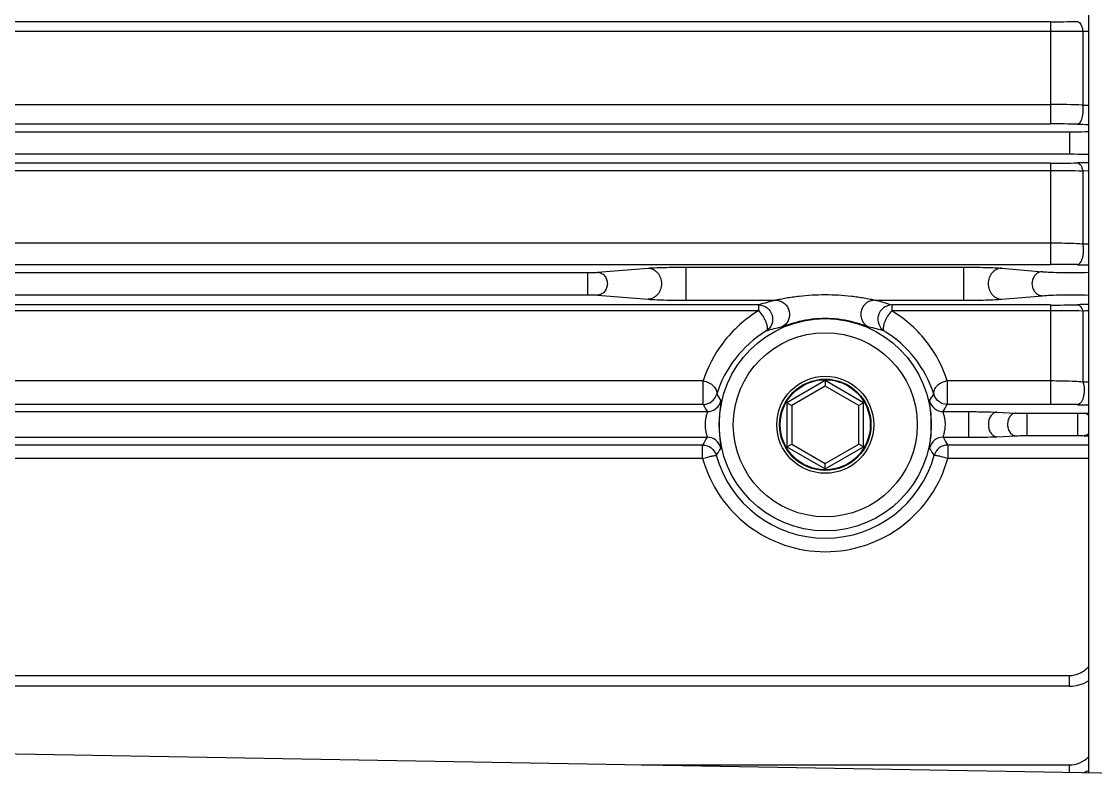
# Model space of a CAD drawing. Header units: millimetres. Extents: x -6 to 705, y -10 to 538.
# Drawn here: x 620.18 to 635.44, y 405.49 to 416.31 of the extents above; entities that cross this region are included whole.
import ezdxf

# ---------------------------------------------------------------- set-up
doc = ezdxf.new("R2010")
doc.units = ezdxf.units.MM
doc.layers.add('02___PRT_ALL_AXES', color=7, linetype='Continuous')

msp = doc.modelspace()

# ---------------------------------------------------------------- linework, layer by layer
at = {"color": 0, "linetype": 'Continuous', "lineweight": -3}
for p, q in [((634.797, 416.307), (608.397, 416.307)), ((634.797, 416.307), (634.797, 414.856)), ((634.797, 416.17), (608.397, 416.17)), ((635.336, 416.17), (635.258, 416.168)), ((635.258, 416.168), (635.258, 415.123)), ((608.397, 415.133), (634.797, 415.133)), ((635.258, 415.123), (635.336, 415.122)), ((608.397, 414.856), (634.797, 414.856)), ((608.128, 414.744), (635.065, 414.744)), ((635.065, 414.744), (635.065, 414.43)), ((608.128, 414.43), (635.065, 414.43)), ((634.797, 414.298), (608.397, 414.298)), ((634.797, 414.189), (608.397, 414.189)), ((634.797, 414.298), (634.797, 412.862)), ((635.336, 414.188), (635.258, 414.186)), ((635.258, 414.186), (635.258, 413.155)), ((608.397, 413.167), (634.797, 413.167)), ((635.258, 413.155), (635.336, 413.154)), ((608.397, 412.862), (634.797, 412.862)), ((628.361, 412.749), (629.079, 412.809)), ((629.617, 412.823), (629.617, 412.353)), ((629.617, 412.823), (633.561, 412.823)), ((633.561, 412.823), (633.561, 412.353)), ((634.104, 412.808), (634.683, 412.758)), ((614.973, 412.745), (628.22, 412.745)), ((628.22, 412.745), (628.22, 412.43)), ((614.973, 412.43), (628.22, 412.43)), ((628.361, 412.426), (629.079, 412.367)), ((629.617, 412.353), (630.894, 412.353)), ((632.299, 412.353), (633.561, 412.353)), ((634.104, 412.367), (634.683, 412.417)), ((630.651, 412.285), (612.542, 412.285)), ((630.651, 412.204), (612.542, 412.204)), ((630.651, 412.204), (630.651, 412.285)), ((632.542, 412.285), (632.542, 412.204)), ((634.797, 412.285), (632.542, 412.285)), ((634.797, 412.204), (632.542, 412.204)), ((634.797, 412.285), (634.797, 410.873)), ((635.258, 412.198), (635.258, 411.191)), ((629.862, 411.206), (613.331, 411.206)), ((629.862, 410.873), (629.862, 411.206)), ((631.597, 411.212), (631.053, 410.898)), ((631.597, 411.133), (631.121, 410.859)), ((631.597, 411.212), (631.597, 411.133)), ((632.14, 410.898), (631.597, 411.212)), ((632.072, 410.859), (631.597, 411.133)), ((633.331, 411.206), (633.331, 410.873)), ((634.797, 411.206), (633.331, 411.206)), ((635.336, 411.19), (635.258, 411.191)), ((629.862, 410.873), (613.331, 410.873)), ((631.053, 410.898), (631.053, 410.271)), ((631.053, 410.898), (631.121, 410.859)), ((631.121, 410.859), (631.121, 410.31)), ((632.14, 410.898), (632.072, 410.859)), ((632.072, 410.31), (632.072, 410.859)), ((632.14, 410.271), (632.14, 410.898)), ((634.797, 410.873), (633.331, 410.873)), ((613.272, 410.771), (629.921, 410.771)), ((633.272, 410.771), (633.631, 410.771)), ((633.631, 410.771), (633.631, 410.408)), ((634.037, 410.763), (634.301, 410.751)), ((634.462, 410.747), (634.462, 410.431)), ((634.462, 410.747), (635.181, 410.747)), ((635.181, 410.747), (635.181, 410.431)), ((635.274, 410.749), (635.337, 410.753)), ((613.275, 410.408), (629.918, 410.408)), ((633.275, 410.408), (633.631, 410.408)), ((634.037, 410.415), (634.301, 410.428)), ((634.462, 410.431), (635.181, 410.431)), ((635.274, 410.429), (635.337, 410.426)), ((629.855, 410.296), (613.338, 410.296)), ((629.855, 410.105), (629.855, 410.296)), ((631.053, 410.271), (631.121, 410.31)), ((631.053, 410.271), (631.597, 409.957)), ((631.121, 410.31), (631.597, 410.036)), ((631.597, 410.036), (632.072, 410.31)), ((631.597, 409.957), (632.14, 410.271)), ((632.14, 410.271), (632.072, 410.31)), ((633.338, 410.296), (633.338, 410.105)), ((635.337, 410.296), (633.338, 410.296)), ((629.855, 410.105), (613.338, 410.105)), ((631.597, 409.957), (631.597, 410.036)), ((635.337, 410.105), (633.338, 410.105)), ((608.128, 407.022), (635.065, 407.022)), ((635.065, 406.871), (635.065, 407.022)), ((635.065, 406.871), (608.128, 406.871)), ((605.098, 406.171), (644.121, 405.49)), ((628.98, 405.754), (635.065, 405.754)), ((635.065, 405.648), (635.065, 405.754)), ((635.272, 405.645), (635.337, 405.676))]:
    msp.add_line(p, q, dxfattribs=at)
msp.add_lwpolyline([(635.065, 406.871), (635.109, 406.873), (635.187, 406.886), (635.266, 406.912), (635.337, 406.948)], dxfattribs=at)
for radius in [1.507, 1.307, 0.689, 0.649, 0.64]:
    msp.add_circle((631.597, 410.584), radius, dxfattribs=at)
for centre, radius, start, end in [((634.806, 435.891), 19.584, 269.9716, 271.0969), ((634.803, 350.8), 65.37, 89.60093, 90.00547), ((634.799, 404.445), 10.688, 87.5388, 90.0138), ((634.799, 394.413), 20.443, 88.9284, 90.0065), ((636.58, 487.125), 72.286, 268.89135, 269.01444), ((634.806, 432.55), 18.251, 269.9699, 271.1774), ((636.583, 347.006), 67.311, 91.0608, 91.19297), ((634.806, 385.951), 28.239, 89.0818, 90.0183), ((634.799, 393.838), 19.024, 88.8485, 90.0069), ((636.571, 479.738), 66.895, 268.80914, 268.94212), ((631.631, 409.264), 3.176, 103.4228, 107.9741), ((631.55, 409.216), 3.225, 72.0858, 76.5752), ((634.806, 428.617), 16.333, 269.9671, 271.3164), ((634.807, 393.638), 18.566, 88.6077, 90.0322), ((636.568, 352.71), 59.595, 91.18406, 91.33331), ((636.539, 373.544), 38.676, 91.7815, 91.8973), ((631.605, 410.527), 1.627, 121.3858, 162.3888), ((631.615, 408.974), 3.064, 102.0465, 106.25), ((631.567, 408.94), 3.1, 73.7302, 77.8954), ((631.588, 410.527), 1.627, 17.609, 58.5937), ((629.862, 411.074), 0.2, 270.0489, 344.1839), ((632.818, 412.754), 3.263, 212.1229, 214.0838), ((630.376, 412.754), 3.262, 325.9135, 327.8743), ((633.185, 412.697), 3.79, 208.765, 210.5549), ((629.92, 410.971), 0.2, 270.0659, 346.9692), ((633.273, 410.971), 0.2, 193.0484, 269.9467), ((630.016, 412.693), 3.782, 329.4448, 331.2386), ((634.806, 394.592), 16.282, 88.6795, 90.0331), ((636.568, 470.271), 59.418, 268.66259, 268.81227), ((633.171, 408.472), 3.785, 149.237, 151.1772), ((629.918, 410.208), 0.2, 12.7233, 89.9462), ((633.275, 410.208), 0.2, 90.0641, 167.2904), ((629.992, 408.455), 3.82, 28.8318, 30.7544), ((632.814, 408.41), 3.269, 145.7064, 147.8244), ((630.379, 408.41), 3.269, 32.176, 34.294), ((631.597, 410.582), 1.608, 195.5475, 344.4525)]:
    msp.add_arc(centre, radius, start, end, dxfattribs=at)
for points, knots in [([(635.181, 416.311), (635.202, 416.309), (635.23, 416.273), (635.248, 416.222), (635.255, 416.187), (635.258, 416.168)], [0, 0, 0, 0, 0.374726, 0.662283, 1, 1, 1, 1]), ([(635.181, 414.852), (635.196, 414.854), (635.218, 414.874), (635.236, 414.907), (635.253, 414.958), (635.264, 415.031), (635.262, 415.092), (635.258, 415.123)], [0, 0, 0, 0, 0.151054, 0.258937, 0.387439, 0.687439, 1, 1, 1, 1]), ([(635.065, 414.744), (635.09, 414.744), (635.181, 414.744), (635.271, 414.746), (635.337, 414.748)], [0, 0, 0, 0, 0.272617, 1, 1, 1, 1]), ([(635.065, 414.43), (635.09, 414.43), (635.181, 414.429), (635.271, 414.428), (635.337, 414.425)], [0, 0, 0, 0, 0.272615, 1, 1, 1, 1]), ([(635.181, 414.302), (635.2, 414.301), (635.227, 414.273), (635.246, 414.23), (635.255, 414.201), (635.258, 414.186)], [0, 0, 0, 0, 0.387286, 0.668507, 1, 1, 1, 1]), ([(634.797, 413.167), (634.836, 413.167), (634.99, 413.166), (635.144, 413.161), (635.258, 413.155)], [0, 0, 0, 0, 0.257329, 1, 1, 1, 1]), ([(635.181, 412.858), (635.198, 412.86), (635.223, 412.883), (635.242, 412.921), (635.256, 412.961), (635.264, 413.008), (635.269, 413.073), (635.265, 413.123), (635.258, 413.155)], [0, 0, 0, 0, 0.156435, 0.267492, 0.398996, 0.545522, 0.699957, 1, 1, 1, 1]), ([(629.079, 412.809), (629.111, 412.811), (629.185, 412.815), (629.365, 412.821), (629.512, 412.823), (629.617, 412.823)], [0, 0, 0, 0, 0.178213, 0.416379, 1, 1, 1, 1]), ([(629.079, 412.809), (629.104, 412.808), (629.156, 412.795), (629.219, 412.745), (629.261, 412.672), (629.275, 412.588), (629.261, 412.504), (629.219, 412.431), (629.156, 412.381), (629.104, 412.368), (629.079, 412.367)], [0, 0, 0, 0, 0.117846, 0.240149, 0.368127, 0.499998, 0.63187, 0.759849, 0.882154, 1, 1, 1, 1]), ([(633.561, 412.823), (633.667, 412.823), (633.816, 412.821), (633.997, 412.815), (634.072, 412.811), (634.104, 412.808)], [0, 0, 0, 0, 0.586631, 0.82432, 1, 1, 1, 1]), ([(634.104, 412.808), (634.078, 412.808), (634.026, 412.795), (633.962, 412.745), (633.92, 412.672), (633.906, 412.588), (633.92, 412.504), (633.962, 412.431), (634.026, 412.381), (634.078, 412.368), (634.104, 412.367)], [0, 0, 0, 0, 0.118351, 0.240841, 0.368603, 0.5, 0.631397, 0.759159, 0.881649, 1, 1, 1, 1]), ([(628.22, 412.745), (628.248, 412.745), (628.295, 412.746), (628.342, 412.748), (628.361, 412.749)], [0, 0, 0, 0, 0.588197, 1, 1, 1, 1]), ([(628.361, 412.749), (628.38, 412.749), (628.418, 412.739), (628.464, 412.703), (628.494, 412.649), (628.505, 412.588), (628.494, 412.526), (628.464, 412.473), (628.418, 412.436), (628.38, 412.427), (628.361, 412.426)], [0, 0, 0, 0, 0.117844, 0.240147, 0.368126, 0.5, 0.631874, 0.759853, 0.882156, 1, 1, 1, 1]), ([(634.683, 412.758), (634.663, 412.758), (634.623, 412.748), (634.574, 412.709), (634.541, 412.653), (634.53, 412.588), (634.541, 412.523), (634.574, 412.467), (634.623, 412.428), (634.663, 412.418), (634.683, 412.417)], [0, 0, 0, 0, 0.118354, 0.240843, 0.368603, 0.499996, 0.63139, 0.759152, 0.881645, 1, 1, 1, 1]), ([(634.683, 412.758), (634.721, 412.755), (634.816, 412.75), (634.976, 412.745), (635.156, 412.745), (635.28, 412.747), (635.337, 412.75)], [0, 0, 0, 0, 0.177538, 0.432417, 0.737044, 1, 1, 1, 1]), ([(628.22, 412.43), (628.248, 412.43), (628.295, 412.43), (628.342, 412.428), (628.361, 412.426)], [0, 0, 0, 0, 0.588225, 1, 1, 1, 1]), ([(629.079, 412.367), (629.111, 412.364), (629.185, 412.36), (629.365, 412.354), (629.512, 412.353), (629.617, 412.353)], [0, 0, 0, 0, 0.178212, 0.416379, 1, 1, 1, 1]), ([(631.597, 412.428), (631.534, 412.428), (631.41, 412.425), (631.255, 412.411), (631.133, 412.396), (631.044, 412.381), (630.974, 412.368), (630.924, 412.359), (630.903, 412.354), (630.894, 412.353)], [0, 0, 0, 0, 0.264367, 0.527644, 0.658033, 0.786161, 0.908069, 0.962031, 1, 1, 1, 1]), ([(630.894, 412.353), (630.916, 412.353), (630.961, 412.344), (631.039, 412.3), (631.102, 412.197), (631.086, 412.078), (631.033, 412.006), (630.996, 411.98), (630.976, 411.971)], [0, 0, 0, 0, 0.124858, 0.250631, 0.500155, 0.74955, 0.875216, 1, 1, 1, 1]), ([(632.299, 412.353), (632.29, 412.354), (632.269, 412.359), (632.219, 412.368), (632.149, 412.381), (632.06, 412.396), (631.938, 412.411), (631.783, 412.425), (631.659, 412.428), (631.597, 412.428)], [0, 0, 0, 0, 0.037953, 0.091919, 0.213829, 0.341957, 0.472348, 0.735629, 1, 1, 1, 1]), ([(632.299, 412.353), (632.277, 412.353), (632.232, 412.345), (632.173, 412.311), (632.128, 412.259), (632.103, 412.195), (632.1, 412.126), (632.12, 412.061), (632.16, 412.006), (632.197, 411.98), (632.217, 411.971)], [0, 0, 0, 0, 0.124084, 0.248829, 0.374269, 0.500132, 0.625963, 0.751323, 0.875976, 1, 1, 1, 1]), ([(633.561, 412.353), (633.667, 412.353), (633.816, 412.354), (633.997, 412.361), (634.072, 412.365), (634.104, 412.367)], [0, 0, 0, 0, 0.586631, 0.824319, 1, 1, 1, 1]), ([(634.683, 412.417), (634.721, 412.421), (634.816, 412.426), (634.976, 412.43), (635.156, 412.431), (635.28, 412.428), (635.337, 412.426)], [0, 0, 0, 0, 0.177534, 0.432415, 0.737044, 1, 1, 1, 1]), ([(630.651, 412.204), (630.457, 412.087), (630.127, 411.791), (629.924, 411.401), (629.862, 411.206)], [0, 0, 0, 0, 0.525847, 1, 1, 1, 1]), ([(630.651, 412.285), (630.693, 412.285), (630.779, 412.255), (630.855, 412.144), (630.851, 412.03), (630.808, 411.956), (630.776, 411.927), (630.758, 411.916)], [0, 0, 0, 0, 0.248464, 0.498472, 0.748339, 0.874531, 1, 1, 1, 1]), ([(630.651, 412.204), (630.674, 412.18), (630.704, 412.139), (630.736, 412.081), (630.755, 412.038), (630.768, 411.997), (630.774, 411.957), (630.77, 411.925), (630.758, 411.916)], [0, 0, 0, 0, 0.305985, 0.464459, 0.614378, 0.74757, 0.857518, 1, 1, 1, 1]), ([(632.542, 412.285), (632.5, 412.284), (632.414, 412.255), (632.338, 412.144), (632.343, 412.009), (632.4, 411.938), (632.435, 411.916)], [0, 0, 0, 0, 0.249402, 0.500124, 0.750751, 1, 1, 1, 1]), ([(632.542, 412.204), (632.52, 412.179), (632.489, 412.139), (632.457, 412.081), (632.437, 412.038), (632.425, 411.997), (632.421, 411.966), (632.421, 411.946), (632.423, 411.934), (632.427, 411.923), (632.432, 411.918), (632.435, 411.916)], [0, 0, 0, 0, 0.304991, 0.462761, 0.611712, 0.744124, 0.853633, 0.897552, 0.933787, 0.964339, 1, 1, 1, 1]), ([(633.331, 411.206), (633.269, 411.401), (633.12, 411.687), (632.826, 412.007), (632.641, 412.143), (632.541, 412.204)], [0, 0, 0, 0, 0.472908, 0.72954, 1, 1, 1, 1]), ([(635.181, 412.289), (635.198, 412.288), (635.223, 412.268), (635.245, 412.234), (635.254, 412.211), (635.258, 412.198)], [0, 0, 0, 0, 0.407553, 0.680947, 1, 1, 1, 1]), ([(631.597, 412.093), (631.534, 412.093), (631.44, 412.087), (631.317, 412.069), (631.229, 412.05), (631.146, 412.028), (631.082, 412.008), (631.038, 411.992), (631.011, 411.982), (630.991, 411.975), (630.98, 411.972), (630.976, 411.971)], [0, 0, 0, 0, 0.296121, 0.442313, 0.585263, 0.721847, 0.845895, 0.89979, 0.945381, 0.979775, 1, 1, 1, 1]), ([(632.217, 411.971), (632.213, 411.972), (632.202, 411.975), (632.182, 411.982), (632.155, 411.992), (632.111, 412.008), (632.047, 412.028), (631.964, 412.05), (631.876, 412.069), (631.753, 412.087), (631.659, 412.093), (631.597, 412.093)], [0, 0, 0, 0, 0.020224, 0.05463, 0.100224, 0.154106, 0.278149, 0.414733, 0.557685, 0.703878, 1, 1, 1, 1]), ([(629.862, 411.206), (629.89, 411.202), (629.944, 411.184), (630.001, 411.146), (630.034, 411.107), (630.05, 411.078), (630.058, 411.048), (630.057, 411.028), (630.054, 411.019)], [0, 0, 0, 0, 0.290901, 0.565111, 0.689101, 0.801362, 0.901906, 1, 1, 1, 1]), ([(633.331, 411.206), (633.303, 411.201), (633.249, 411.184), (633.183, 411.14), (633.14, 411.083), (633.134, 411.038), (633.139, 411.019)], [0, 0, 0, 0, 0.291392, 0.56657, 0.802666, 1, 1, 1, 1]), ([(635.258, 411.191), (635.221, 411.194), (635.068, 411.203), (634.914, 411.206), (634.797, 411.206)], [0, 0, 0, 0, 0.238189, 1, 1, 1, 1]), ([(635.258, 411.191), (635.269, 411.159), (635.277, 411.107), (635.275, 411.037), (635.267, 410.986), (635.252, 410.94), (635.23, 410.896), (635.201, 410.871), (635.181, 410.869)], [0, 0, 0, 0, 0.28434, 0.436804, 0.584356, 0.718927, 0.834179, 1, 1, 1, 1]), ([(633.331, 410.873), (633.289, 410.873), (633.202, 410.902), (633.15, 410.978), (633.139, 411.019)], [0, 0, 0, 0, 0.49984, 1, 1, 1, 1]), ([(630.115, 410.925), (630.116, 410.925), (630.116, 410.922), (630.116, 410.916), (630.115, 410.908), (630.113, 410.892), (630.11, 410.865), (630.105, 410.826), (630.099, 410.776), (630.094, 410.719), (630.09, 410.656), (630.089, 410.589), (630.09, 410.522), (630.093, 410.458), (630.098, 410.401), (630.103, 410.352), (630.108, 410.312), (630.112, 410.285), (630.113, 410.269), (630.114, 410.261), (630.114, 410.255), (630.114, 410.252), (630.113, 410.252)], [0, 0, 0, 0, 0.004112, 0.012159, 0.024242, 0.040364, 0.084553, 0.144071, 0.217846, 0.303942, 0.399417, 0.500037, 0.600662, 0.696148, 0.782237, 0.855995, 0.915495, 0.959665, 0.975773, 0.987844, 0.995885, 1, 1, 1, 1]), ([(633.08, 410.252), (633.079, 410.252), (633.079, 410.255), (633.079, 410.261), (633.08, 410.269), (633.081, 410.285), (633.085, 410.312), (633.09, 410.352), (633.095, 410.401), (633.1, 410.458), (633.103, 410.522), (633.104, 410.589), (633.103, 410.656), (633.099, 410.719), (633.094, 410.776), (633.088, 410.826), (633.083, 410.865), (633.08, 410.892), (633.078, 410.908), (633.077, 410.916), (633.077, 410.922), (633.077, 410.925), (633.078, 410.925)], [0, 0, 0, 0, 0.004115, 0.012157, 0.024229, 0.040339, 0.084512, 0.144018, 0.217785, 0.303878, 0.399372, 0.500001, 0.600631, 0.696102, 0.782198, 0.855955, 0.915465, 0.959645, 0.975764, 0.987844, 0.995888, 1, 1, 1, 1]), ([(629.921, 410.771), (629.921, 410.77), (629.921, 410.768), (629.92, 410.763), (629.918, 410.752), (629.913, 410.735), (629.906, 410.713), (629.9, 410.687), (629.892, 410.645), (629.888, 410.589), (629.892, 410.533), (629.899, 410.492), (629.905, 410.465), (629.911, 410.443), (629.916, 410.426), (629.918, 410.415), (629.919, 410.41), (629.919, 410.408), (629.918, 410.408)], [0, 0, 0, 0, 0.004582, 0.01349, 0.045031, 0.093669, 0.156792, 0.231678, 0.315768, 0.500132, 0.684527, 0.76862, 0.843468, 0.906511, 0.955047, 0.986507, 0.995406, 1, 1, 1, 1]), ([(633.275, 410.408), (633.274, 410.408), (633.274, 410.41), (633.275, 410.415), (633.277, 410.426), (633.282, 410.443), (633.288, 410.465), (633.294, 410.492), (633.301, 410.533), (633.305, 410.589), (633.301, 410.645), (633.293, 410.687), (633.287, 410.713), (633.28, 410.735), (633.275, 410.752), (633.273, 410.763), (633.272, 410.768), (633.272, 410.77), (633.272, 410.771)], [0, 0, 0, 0, 0.004595, 0.013495, 0.044959, 0.093499, 0.156549, 0.231405, 0.315503, 0.499909, 0.684279, 0.768369, 0.843242, 0.906353, 0.954983, 0.986515, 0.99542, 1, 1, 1, 1]), ([(633.631, 410.771), (633.705, 410.771), (633.84, 410.769), (633.975, 410.766), (634.037, 410.763)], [0, 0, 0, 0, 0.544702, 1, 1, 1, 1]), ([(634.037, 410.763), (634.02, 410.762), (633.985, 410.751), (633.945, 410.71), (633.92, 410.654), (633.911, 410.589), (633.92, 410.524), (633.945, 410.468), (633.985, 410.427), (634.02, 410.416), (634.037, 410.415)], [0, 0, 0, 0, 0.106635, 0.225181, 0.358013, 0.5, 0.641987, 0.774819, 0.893365, 1, 1, 1, 1]), ([(634.301, 410.751), (634.286, 410.75), (634.254, 410.739), (634.217, 410.702), (634.193, 410.649), (634.184, 410.589), (634.193, 410.529), (634.217, 410.477), (634.254, 410.439), (634.286, 410.428), (634.302, 410.428)], [0, 0, 0, 0, 0.106648, 0.225193, 0.358015, 0.49999, 0.641967, 0.774796, 0.893348, 1, 1, 1, 1]), ([(634.301, 410.751), (634.313, 410.75), (634.366, 410.748), (634.42, 410.747), (634.462, 410.747)], [0, 0, 0, 0, 0.211567, 1, 1, 1, 1]), ([(635.181, 410.747), (635.19, 410.747), (635.221, 410.747), (635.252, 410.748), (635.274, 410.749)], [0, 0, 0, 0, 0.286369, 1, 1, 1, 1]), ([(635.274, 410.749), (635.28, 410.749), (635.302, 410.746), (635.324, 410.735), (635.337, 410.724)], [0, 0, 0, 0, 0.24288, 1, 1, 1, 1]), ([(633.631, 410.408), (633.705, 410.408), (633.84, 410.409), (633.975, 410.412), (634.037, 410.415)], [0, 0, 0, 0, 0.544701, 1, 1, 1, 1]), ([(634.301, 410.428), (634.313, 410.428), (634.366, 410.43), (634.42, 410.431), (634.462, 410.431)], [0, 0, 0, 0, 0.211585, 1, 1, 1, 1]), ([(635.181, 410.431), (635.19, 410.431), (635.221, 410.431), (635.252, 410.43), (635.274, 410.429)], [0, 0, 0, 0, 0.28632, 1, 1, 1, 1]), ([(635.337, 410.454), (635.332, 410.45), (635.314, 410.437), (635.291, 410.43), (635.274, 410.429)], [0, 0, 0, 0, 0.261957, 1, 1, 1, 1]), ([(629.855, 410.296), (629.897, 410.297), (629.984, 410.268), (630.036, 410.191), (630.047, 410.151)], [0, 0, 0, 0, 0.500125, 1, 1, 1, 1]), ([(633.338, 410.296), (633.296, 410.297), (633.209, 410.268), (633.157, 410.191), (633.146, 410.151)], [0, 0, 0, 0, 0.500125, 1, 1, 1, 1]), ([(629.855, 410.105), (629.879, 410.112), (629.913, 410.121), (629.958, 410.133), (629.986, 410.14), (630.01, 410.145), (630.026, 410.148), (630.036, 410.15), (630.041, 410.151), (630.045, 410.151), (630.047, 410.151), (630.047, 410.151)], [0, 0, 0, 0, 0.374732, 0.544541, 0.694132, 0.818239, 0.912578, 0.947393, 0.973604, 0.991096, 1, 1, 1, 1]), ([(629.855, 410.105), (629.907, 409.918), (630.074, 409.557), (630.483, 409.125), (631.009, 408.846), (631.402, 408.782), (631.597, 408.782)], [0, 0, 0, 0, 0.249909, 0.499865, 0.749896, 1, 1, 1, 1]), ([(631.597, 408.782), (631.791, 408.782), (632.184, 408.846), (632.71, 409.125), (633.119, 409.557), (633.286, 409.918), (633.338, 410.105)], [0, 0, 0, 0, 0.2501, 0.50013, 0.750089, 1, 1, 1, 1]), ([(633.338, 410.105), (633.314, 410.112), (633.28, 410.121), (633.235, 410.133), (633.207, 410.14), (633.183, 410.145), (633.167, 410.148), (633.157, 410.15), (633.152, 410.151), (633.148, 410.151), (633.146, 410.151), (633.146, 410.151)], [0, 0, 0, 0, 0.374732, 0.544541, 0.694132, 0.818239, 0.912578, 0.947392, 0.973604, 0.991096, 1, 1, 1, 1]), ([(635.065, 407.022), (635.116, 407.022), (635.219, 407.047), (635.302, 407.11), (635.337, 407.147)], [0, 0, 0, 0, 0.499589, 1, 1, 1, 1]), ([(635.065, 405.754), (635.115, 405.754), (635.216, 405.775), (635.301, 405.833), (635.337, 405.867)], [0, 0, 0, 0, 0.499808, 1, 1, 1, 1])]:
    msp.add_open_spline(points, degree=3, knots=knots, dxfattribs=at)
at = {"layer": '02___PRT_ALL_AXES', "color": 0, "linetype": 'Continuous', "lineweight": -3}
msp.add_line((635.337, 438.084), (635.337, 405.643), dxfattribs=at)

doc.saveas('drawing.dxf')
